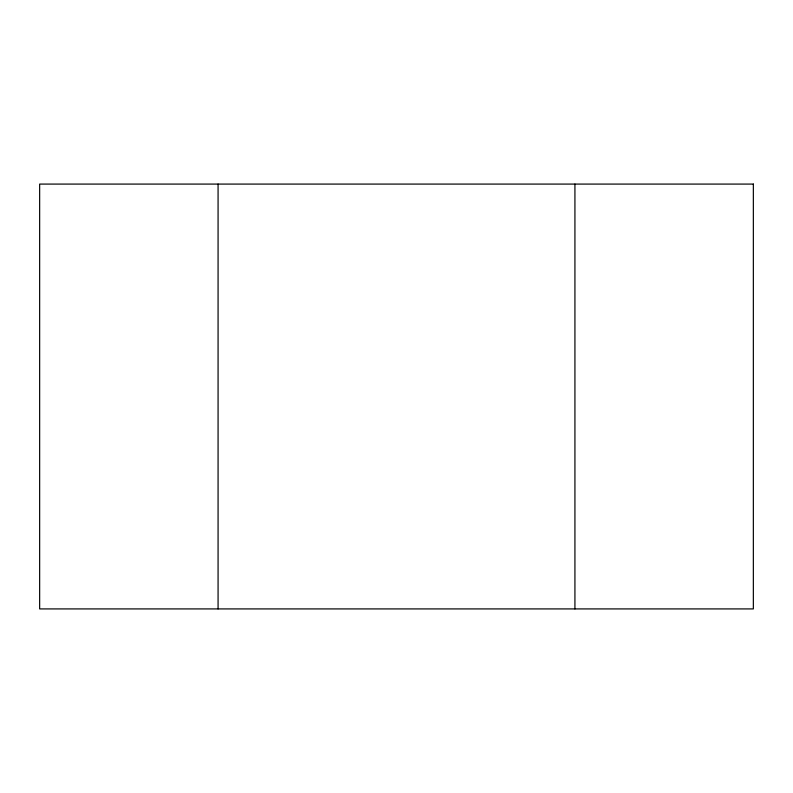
<?xml version="1.0" encoding="UTF-8"?>
<svg xmlns="http://www.w3.org/2000/svg" width="793" height="793" viewBox="0 0 793 793"><rect width="100%" height="100%" fill="white"/><g stroke="black" fill="none" stroke-linecap="round" stroke-linejoin="round"><path stroke-width="1.19" d="M574.925 184.085L574.925 608.915M218.075 184.085L218.075 608.915M753.35 184.085L39.65 184.085L39.65 608.915L753.35 608.915L753.35 184.085"/></g></svg>
